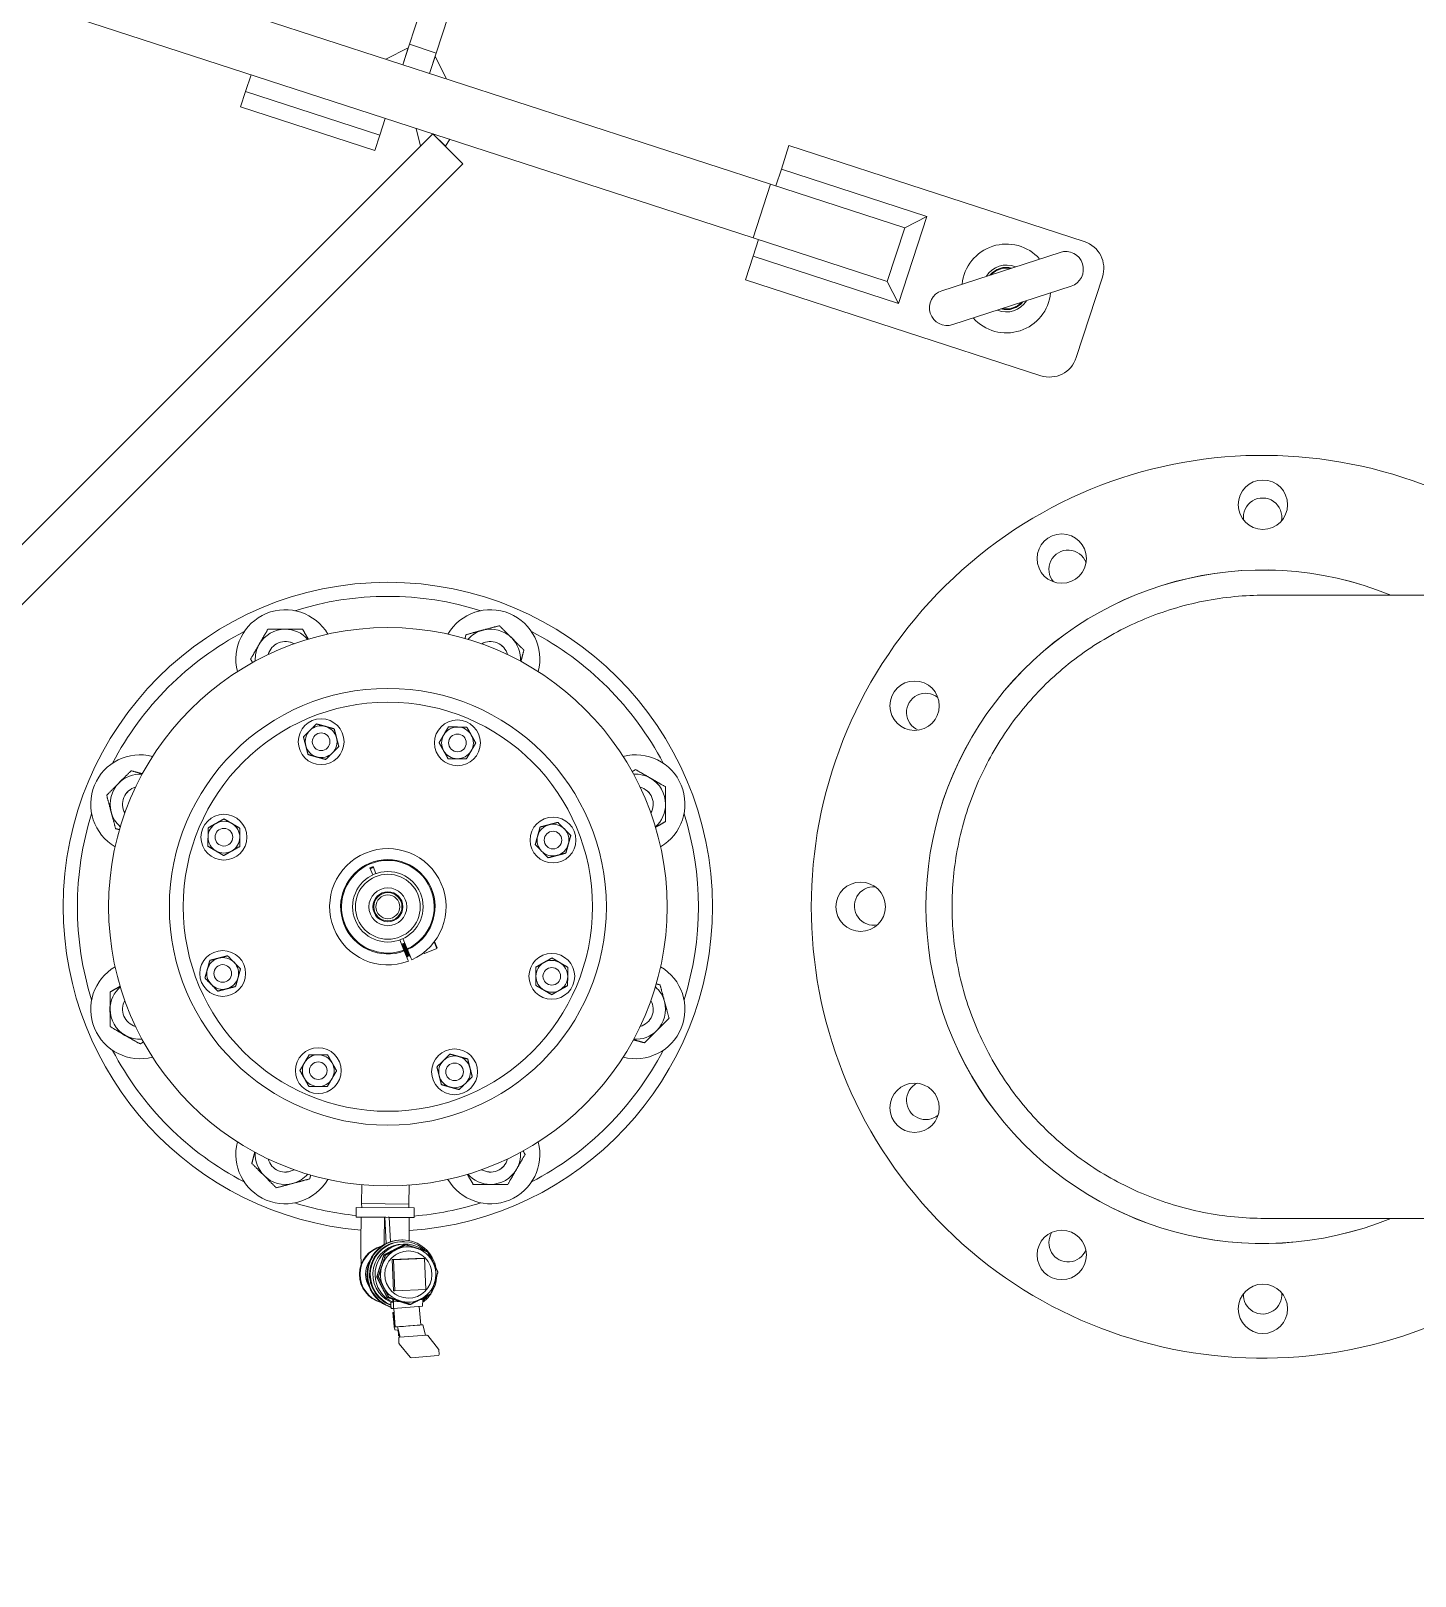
# Model space of a CAD drawing. Header units: inches. Extents: x 20 to 536, y 8 to 344.
# Drawn here: x 102.48 to 127, y 232.46 to 259.85 of the extents above; entities that cross this region are included whole.
import ezdxf

# ---------------------------------------------------------------- set-up
doc = ezdxf.new("R2010")
doc.units = ezdxf.units.IN
doc.header["$LTSCALE"] = 16
doc.header["$MEASUREMENT"] = 0
doc.layers.add('Symbol (ANSI)', color=7, linetype='Continuous', lineweight=25)
doc.layers.add('Visible', color=7, linetype='Continuous', lineweight=18)
doc.styles.add('MEMCOR Medium', font='arial.ttf')
doc.dimstyles.new('Default (ANSI)$7', dxfattribs={"dimscale": 16, "dimtxt": 0.15, "dimasz": 0.098425, "dimexe": 0.125, "dimexo": 0.0625, "dimgap": 0.031496, "dimtad": 0, "dimtih": 1, "dimtoh": 1, "dimdec": 4, "dimrnd": 1e-08, "dimzin": 3, "dimdsep": 46, "dimlunit": 5, "dimtxsty": 'MEMCOR Medium', "dimcen": 0.09, "dimdle": 0.393701, "dimclrd": 256, "dimclre": 256, "dimclrt": 256, "dimadec": 0, "dimazin": 1, "dimtfac": 0.8, "dimtofl": 0, "dimtmove": 0, "dimatfit": 3, "dimfxl": 1, "dimfrac": 1, "dimtolj": 1, "dimtzin": 4, "dimlwd": -1, "dimlwe": -1, "dimarcsym": 0})

msp = doc.modelspace()

# ---------------------------------------------------------------- linework, layer by layer
at = {"layer": 'Visible'}
for p, q in [((115.26904, 256.180255), (91.801644, 263.805274)), ((97.150235, 263.118874), (115.578057, 257.131311)), ((109.180746, 259.609479), (109.835862, 261.625719)), ((110.311391, 261.471211), (109.656275, 259.454971)), ((109.06332, 259.248078), (109.180746, 259.609479)), ((109.656275, 259.454971), (109.180746, 259.609479)), ((108.766115, 259.344646), (109.159888, 259.545283)), ((109.159888, 259.545283), (109.06332, 259.248078)), ((109.656275, 259.454971), (109.538848, 259.093569)), ((109.538848, 259.093569), (109.635416, 259.390774)), ((109.836053, 258.997001), (109.635416, 259.390774)), ((106.376662, 259.069564), (106.280094, 258.772359)), ((106.191251, 258.49893), (106.280094, 258.772359)), ((108.657735, 257.999816), (106.280094, 258.772359)), ((108.568893, 257.726387), (106.191251, 258.49893)), ((108.754303, 258.297021), (108.657735, 257.999816)), ((95.101896, 243.527333), (109.597585, 258.023022)), ((108.657735, 257.999816), (108.568893, 257.726387)), ((109.30038, 258.11959), (109.376614, 257.802052)), ((109.597585, 258.023022), (109.376614, 257.802052)), ((109.597585, 258.023022), (110.127915, 257.492692)), ((109.818556, 257.802052), (109.597585, 258.023022)), ((109.818556, 257.802052), (109.89479, 257.926455)), ((115.76973, 257.397615), (115.904925, 257.813702)), ((115.904925, 257.813702), (121.135736, 256.114109)), ((110.127915, 257.492692), (95.632226, 242.997003)), ((115.578057, 257.131311), (115.26904, 256.180255)), ((117.955698, 256.358769), (115.578057, 257.131311)), ((115.673163, 257.10041), (115.76973, 257.397615)), ((115.76973, 257.397615), (118.349471, 256.559406)), ((117.646681, 255.407712), (117.955698, 256.358769)), ((118.349471, 256.559406), (117.847319, 255.013939)), ((117.955698, 256.358769), (118.349471, 256.559406)), ((115.364146, 256.149353), (115.267578, 255.852148)), ((115.26904, 256.180255), (117.646681, 255.407712)), ((115.132383, 255.436061), (115.267578, 255.852148)), ((117.847319, 255.013939), (115.267578, 255.852148)), ((120.707297, 255.922374), (118.610479, 255.241077)), ((121.456756, 255.484072), (120.99323, 254.057487)), ((120.363194, 253.736467), (115.132383, 255.436061)), ((117.646681, 255.407712), (117.847319, 255.013939)), ((118.805136, 254.641986), (120.901953, 255.323283)), ((129.456477, 249.847441), (124.330137, 249.847441)), ((108.537061, 245.039813), (108.479896, 245.016135)), ((108.479896, 245.016135), (108.532011, 244.890318)), ((108.589176, 244.913997), (108.537061, 245.039813)), ((109.009779, 243.736885), (109.084711, 243.555982)), ((109.141876, 243.57966), (109.066944, 243.760563)), ((109.674836, 243.599545), (109.628319, 243.711846)), ((109.060642, 243.647453), (109.056753, 243.645843)), ((109.068263, 243.675718), (109.064138, 243.67401)), ((109.084711, 243.555982), (109.090455, 243.542114)), ((109.093638, 243.661121), (109.089749, 243.65951)), ((109.090455, 243.542114), (109.155788, 243.384387)), ((109.14762, 243.565792), (109.141876, 243.57966)), ((109.147436, 243.437915), (109.143311, 243.436206)), ((109.212953, 243.408066), (109.14762, 243.565792)), ((109.154821, 243.466082), (109.150932, 243.464471)), ((109.180432, 243.451582), (109.176307, 243.449874)), ((109.438745, 243.516236), (109.447693, 243.494636)), ((109.669424, 243.58648), (109.447693, 243.494636)), ((109.621349, 243.702542), (109.669424, 243.58648)), ((109.674836, 243.599545), (109.669424, 243.58648)), ((109.155788, 243.384387), (109.165359, 243.36128)), ((109.222524, 243.384958), (109.212953, 243.408066)), ((108.334899, 239.064649), (108.33783, 239.400397)), ((109.172171, 239.057342), (109.175101, 239.39309)), ((109.172171, 239.057342), (108.334899, 239.064649)), ((108.336433, 238.996523), (108.334899, 239.064649)), ((109.169448, 238.989253), (109.172171, 239.057342)), ((108.240362, 238.997361), (108.238871, 238.826502)), ((108.238871, 238.826502), (108.744808, 238.822086)), ((108.240362, 238.997361), (109.26552, 238.988415)), ((108.324301, 238.825756), (108.320638, 238.406087)), ((108.735669, 238.402465), (108.739332, 238.822134)), ((108.744808, 238.822086), (108.744821, 238.8236)), ((108.744821, 238.8236), (108.770456, 238.358545)), ((108.84725, 238.390197), (108.823398, 238.822915)), ((108.823481, 238.8214), (109.264029, 238.817555)), ((109.178599, 238.818301), (109.175031, 238.409489)), ((109.26552, 238.988415), (109.264029, 238.817555)), ((124.330137, 238.803441), (129.456477, 238.803441)), ((109.046166, 238.421705), (109.059339, 238.42159)), ((109.061028, 238.390949), (109.074201, 238.390834)), ((109.076607, 238.347171), (109.114532, 238.34684)), ((109.116385, 238.336919), (109.089151, 238.337157)), ((108.755529, 238.152439), (108.728295, 238.152676)), ((108.876201, 238.071602), (109.425745, 238.095392)), ((108.90135, 238.071383), (108.876201, 238.071602)), ((108.899923, 237.520935), (108.876201, 238.071602)), ((108.90135, 238.071383), (109.450893, 238.095173)), ((108.925071, 237.520715), (108.90135, 238.071383)), ((108.959416, 238.173847), (108.962061, 238.1753)), ((109.450893, 238.095173), (109.425745, 238.095392)), ((109.450893, 238.095173), (109.474615, 237.544505)), ((108.630538, 237.76631), (108.603304, 237.766548)), ((108.925071, 237.520715), (108.899923, 237.520935)), ((109.474615, 237.544505), (108.925071, 237.520715)), ((108.953065, 237.446086), (108.955685, 237.444587)), ((108.814629, 237.404723), (108.787395, 237.40496)), ((108.850249, 237.318683), (108.888174, 237.318352)), ((108.856182, 237.208377), (108.851345, 237.269569)), ((108.896894, 237.208022), (108.856182, 237.208377)), ((108.911391, 237.138071), (108.889657, 237.136345)), ((108.911415, 237.137767), (108.893127, 237.136315)), ((108.900601, 237.323921), (108.896894, 237.208022)), ((108.896894, 237.208022), (109.414471, 237.249117)), ((108.897036, 237.369018), (108.900601, 237.323921)), ((108.900601, 237.323921), (109.009101, 237.332536)), ((108.931832, 236.879464), (108.905807, 237.208729)), ((109.199964, 237.279489), (109.17273, 237.279727)), ((109.382825, 236.91511), (109.356787, 237.244537)), ((109.359323, 237.360343), (109.418177, 237.365016)), ((109.414471, 237.249117), (109.418177, 237.365016)), ((109.418177, 237.365016), (109.416245, 237.389458)), ((108.889657, 237.136345), (108.893127, 237.136315)), ((108.9001, 237.004224), (108.889657, 237.136345)), ((108.893127, 237.136315), (108.90357, 237.004194)), ((108.921404, 236.879514), (108.932295, 236.879419)), ((108.932295, 236.879419), (108.970047, 236.87909)), ((108.970047, 236.87909), (109.420113, 236.914825)), ((108.970047, 236.87909), (109.016167, 236.698015)), ((109.420113, 236.914825), (109.382822, 236.91515)), ((109.466233, 236.73375), (109.420113, 236.914825)), ((108.973715, 236.824944), (108.925684, 236.825363)), ((109.006365, 236.696752), (108.973715, 236.824944)), ((108.990649, 236.721144), (108.986373, 236.775246)), ((108.990649, 236.721144), (109.000174, 236.721061)), ((108.996132, 236.594), (108.991584, 236.675611)), ((109.486811, 236.735384), (109.010779, 236.697587)), ((109.699092, 236.486606), (109.504719, 236.727675)), ((109.195099, 236.340987), (109.000726, 236.582056)), ((109.689038, 236.371075), (109.213006, 236.333278)), ((109.708233, 236.393051), (109.703685, 236.474662))]:
    msp.add_line(p, q, dxfattribs=at)
for centre, radius in [((88.801644, 264.323274), 56), ((124.299477, 251.450441), 0.4375), ((120.736977, 250.495872), 0.4375), ((108.799477, 244.325441), 4.946632), ((108.799477, 244.325441), 3.87), ((118.129046, 247.887941), 0.4375), ((108.799477, 244.325441), 3.625), ((107.617593, 247.250706), 0.406), ((110.032234, 247.229634), 0.406), ((107.617593, 247.250706), 0.15625), ((110.032234, 247.229634), 0.15625), ((105.895284, 245.558198), 0.406), ((111.724742, 245.507325), 0.406), ((105.895284, 245.558198), 0.15625), ((111.724742, 245.507325), 0.15625), ((108.799477, 244.325441), 0.625), ((108.799477, 244.325441), 0.575), ((108.799477, 244.325441), 0.335), ((108.799477, 244.325441), 0.265625), ((108.799477, 244.325441), 0.25), ((108.799477, 244.325441), 0.210937), ((117.174477, 244.325441), 0.4375), ((105.874212, 243.143557), 0.406), ((111.70367, 243.092684), 0.406), ((105.874212, 243.143557), 0.15625), ((111.70367, 243.092684), 0.15625), ((107.566721, 241.421248), 0.406), ((109.981361, 241.400176), 0.406), ((107.566721, 241.421248), 0.15625), ((109.981361, 241.400176), 0.15625), ((118.129046, 240.762941), 0.4375), ((120.736977, 238.15501), 0.4375), ((124.299477, 237.200441), 0.4375)]:
    msp.add_circle(centre, radius, dxfattribs=at)
for centre, radius, start, end in [((119.756216, 255.28218), 0.787402, 41.5781785, 174.4218215), ((120.981228, 255.63858), 0.5, 342, 72), ((120.804625, 255.622829), 0.314961, 288, 108), ((119.756216, 255.28218), 0.415343, 67.3158347, 148.6841653), ((119.756216, 255.28218), 0.375, 75.1290349, 140.8709651), ((119.756216, 255.28218), 0.3625, 78.3260756, 137.6739244), ((118.707808, 254.941531), 0.314961, 108, 288), ((119.756216, 255.28218), 0.787402, 221.5781785, 354.4218215), ((119.756216, 255.28218), 0.415343, 247.3158347, 328.6841653), ((119.756216, 255.28218), 0.375, 255.1290349, 320.8709651), ((119.756216, 255.28218), 0.3625, 258.3260756, 317.6739244), ((120.517702, 254.211996), 0.5, 252, 342), ((124.299477, 244.325441), 8, 48.2450634, 311.7549366), ((124.294077, 251.228841), 0.3405, 348.5588584, 188.6493006), ((120.849077, 250.305741), 0.3405, 20.2720284, 220.7746204), ((124.299477, 244.325441), 5.969, 67.6854133, 292.3145867), ((124.299477, 244.325441), 5.968, 67.7088164, 292.2911836), ((108.799477, 244.325441), 5.75, 0, 180), ((108.799477, 244.325441), 5.5, 72.5537874, 107.4462126), ((106.981731, 248.713869), 0.875, 30.3898409, 194.6101591), ((110.617224, 248.713869), 0.875, 345.3898409, 149.6101591), ((108.799477, 244.325441), 5.5, 117.5537874, 152.4462126), ((106.981731, 248.713869), 0.531, 90, 150), ((106.981731, 248.713869), 0.531, 41.2885129, 90), ((110.617224, 248.713869), 0.531, 105, 138.7114871), ((110.617224, 248.713869), 0.531, 45, 105), ((108.799477, 244.325441), 5.5, 27.5537874, 62.4462126), ((106.981731, 248.713869), 0.531, 150, 183.7114871), ((106.981731, 248.713869), 0.312706, 60.0106016, 164.9893984), ((106.981731, 248.713869), 0.3125, 60.0427329, 164.9572671), ((110.617224, 248.713869), 0.312706, 15.0106016, 119.9893984), ((110.617224, 248.713869), 0.3125, 15.0427329, 119.9572671), ((110.617224, 248.713869), 0.531, 356.2885129, 45), ((118.327277, 247.769241), 0.3405, 51.0199201, 247.1540386), ((107.617593, 247.250706), 0.2815, 134.5, 194.5), ((107.617593, 247.250706), 0.2815, 74.5, 134.5), ((107.617593, 247.250706), 0.2815, 14.5, 74.5), ((107.617593, 247.250706), 0.2815, 314.5, 14.5), ((110.032234, 247.229634), 0.2815, 149.5, 209.5), ((110.032234, 247.229634), 0.2815, 89.5, 149.5), ((110.032234, 247.229634), 0.2815, 29.5, 89.5), ((110.032234, 247.229634), 0.2815, 329.5, 29.5), ((104.411049, 246.143187), 0.875, 75.3898409, 239.6101591), ((107.617593, 247.250706), 0.2815, 194.5, 254.5), ((107.617593, 247.250706), 0.2815, 254.5, 314.5), ((110.032234, 247.229634), 0.2815, 209.5, 269.5), ((110.032234, 247.229634), 0.2815, 269.5, 329.5), ((113.187905, 246.143187), 0.875, 300.3898409, 104.6101591), ((104.411049, 246.143187), 0.531, 135, 195), ((104.411049, 246.143187), 0.531, 86.2885129, 135), ((113.187905, 246.143187), 0.531, 60, 93.7114871), ((113.187905, 246.143187), 0.531, 0, 60), ((104.411049, 246.143187), 0.312706, 105.0106016, 209.9893984), ((104.411049, 246.143187), 0.3125, 105.0427329, 209.9572671), ((113.187905, 246.143187), 0.312706, 330.0106016, 74.9893984), ((113.187905, 246.143187), 0.3125, 330.0427329, 74.9572671), ((108.799477, 244.325441), 5.5, 162.5537874, 197.4462126), ((104.411049, 246.143187), 0.531, 195, 228.7114871), ((113.187905, 246.143187), 0.531, 311.2885129, 0), ((108.799477, 244.325441), 5.5, 342.5537874, 17.4462126), ((105.895284, 245.558198), 0.2815, 119.5, 179.5), ((105.895284, 245.558198), 0.2815, 59.5, 119.5), ((105.895284, 245.558198), 0.2815, 359.5, 59.5), ((111.724742, 245.507325), 0.2815, 104.5, 164.5), ((111.724742, 245.507325), 0.2815, 44.5, 104.5), ((111.724742, 245.507325), 0.2815, 344.5, 44.5), ((105.895284, 245.558198), 0.2815, 179.5, 239.5), ((105.895284, 245.558198), 0.2815, 299.5, 359.5), ((108.799477, 244.325441), 1.03125, 294.2191313, 290.7808687), ((111.724742, 245.507325), 0.2815, 164.5, 224.5), ((111.724742, 245.507325), 0.2815, 284.5, 344.5), ((105.895284, 245.558198), 0.2815, 239.5, 299.5), ((108.799386, 244.325661), 0.835863, 294.6211532, 290.3788468), ((108.799386, 244.325661), 0.820863, 294.6599322, 290.3400678), ((111.724742, 245.507325), 0.2815, 224.5, 284.5), ((108.799477, 244.325441), 0.75, 110.1358783, 114.8641217), ((108.799477, 244.325441), 0.74325, 110.1143956, 114.8856044), ((117.404177, 244.338741), 0.3405, 85.0477478, 281.5798881), ((108.799477, 244.325441), 5.75, 180, 265.2395929), ((108.799477, 244.325441), 5.75, 273.7604071, 0), ((104.411049, 242.507695), 0.875, 120.3898409, 284.6101591), ((105.874212, 243.143557), 0.2815, 164.5, 224.5), ((105.874212, 243.143557), 0.2815, 104.5, 164.5), ((105.874212, 243.143557), 0.2815, 44.5, 104.5), ((105.874212, 243.143557), 0.2815, 344.5, 44.5), ((111.70367, 243.092684), 0.2815, 119.5, 179.5), ((111.70367, 243.092684), 0.2815, 59.5, 119.5), ((111.70367, 243.092684), 0.2815, 359.5, 59.5), ((113.187905, 242.507695), 0.875, 255.3898409, 59.6101591), ((104.411049, 242.507695), 0.531, 131.2885129, 180), ((105.874212, 243.143557), 0.2815, 224.5, 284.5), ((105.874212, 243.143557), 0.2815, 284.5, 344.5), ((111.70367, 243.092684), 0.2815, 179.5, 239.5), ((111.70367, 243.092684), 0.2815, 299.5, 359.5), ((113.187905, 242.507695), 0.531, 15, 48.7114871), ((104.411049, 242.507695), 0.312706, 150.0106016, 254.9893984), ((104.411049, 242.507695), 0.3125, 150.0427329, 254.9572671), ((111.70367, 243.092684), 0.2815, 239.5, 299.5), ((113.187905, 242.507695), 0.312706, 285.0106016, 29.9893984), ((113.187905, 242.507695), 0.3125, 285.0427329, 29.9572671), ((113.187905, 242.507695), 0.531, 315, 15), ((104.411049, 242.507695), 0.5365, 171.7888151, 188.2111849), ((104.411049, 242.507695), 0.531, 180, 240), ((104.411049, 242.507695), 0.5365, 231.7888151, 248.2111849), ((113.187905, 242.507695), 0.531, 266.2885129, 315), ((104.411049, 242.507695), 0.531, 240, 273.7114871), ((108.799477, 244.325441), 5.5, 207.5537874, 242.4462126), ((107.566721, 241.421248), 0.2815, 149.5, 209.5), ((107.566721, 241.421248), 0.2815, 89.5, 149.5), ((107.566721, 241.421248), 0.2815, 29.5, 89.5), ((107.566721, 241.421248), 0.2815, 329.5, 29.5), ((109.981361, 241.400176), 0.2815, 134.5, 194.5), ((109.981361, 241.400176), 0.2815, 74.5, 134.5), ((109.981361, 241.400176), 0.2815, 14.5, 74.5), ((108.799477, 244.325441), 5.5, 297.5537874, 332.4462126), ((107.566721, 241.421248), 0.2815, 209.5, 269.5), ((107.566721, 241.421248), 0.2815, 269.5, 329.5), ((109.981361, 241.400176), 0.2815, 194.5, 254.5), ((109.981361, 241.400176), 0.2815, 314.5, 14.5), ((109.981361, 241.400176), 0.2815, 254.5, 314.5), ((118.327177, 240.893841), 0.3405, 116.6775442, 310.2258605), ((106.981731, 239.937013), 0.875, 165.3898409, 329.6101591), ((110.617224, 239.937013), 0.875, 210.3898409, 14.6101591), ((106.981731, 239.937013), 0.531, 176.2885129, 225), ((110.617224, 239.937013), 0.531, 330, 3.7114871), ((106.981731, 239.937013), 0.312706, 195.0106016, 299.9893984), ((106.981731, 239.937013), 0.3125, 195.0427329, 299.9572671), ((110.617224, 239.937013), 0.312706, 240.0106016, 344.9893984), ((110.617224, 239.937013), 0.3125, 240.0427329, 344.9572671), ((110.617224, 239.937013), 0.531, 270, 330), ((106.981731, 239.937013), 0.531, 225, 285), ((106.981731, 239.937013), 0.531, 285, 318.7114871), ((110.617224, 239.937013), 0.531, 221.2885129, 270), ((108.799477, 244.325441), 5.5, 252.5537874, 264.1522887), ((108.799477, 244.325441), 5.5, 274.8477113, 287.4462126), ((120.849077, 238.371941), 0.3405, 147.205916, 338.1383872), ((124.294177, 237.448841), 0.3405, 176.5659873, 5.8786308), ((109.012432, 236.676773), 0.02088, 94.5397165, 183.1897298), ((109.01698, 236.595162), 0.02088, 183.1897298, 218.8791352), ((109.488464, 236.714569), 0.02088, 38.8791352, 94.5397165), ((109.211353, 236.354093), 0.02088, 218.8791352, 274.5397165), ((109.687386, 236.39189), 0.02088, 274.5397165, 3.1897298), ((109.682837, 236.4735), 0.02088, 3.1897298, 38.8791352)]:
    msp.add_arc(centre, radius, start, end, dxfattribs=at)
for centre, major_axis, ratio, start_param, end_param in [((108.755923, 239.334607), (-0.370583, 0.377108), 0.938035992, 2.311275552, 2.46503681), ((108.807165, 237.811267), (0.004473, 0.512579), 0.997957596, 0.24222058, 2.899372073), ((108.81808, 237.811172), (0.004473, 0.512579), 0.997957596, 0.27700066, 2.864591994), ((109.040821, 237.809228), (0.005345, 0.612477), 0.997957596, 0, 2.841115813), ((109.053994, 237.809113), (0.005345, 0.612477), 0.997957596, 4.881967372, 9.100992793), ((109.05595, 237.809096), (0.005078, 0.581853), 0.997957596, 0, 2.791012421), ((109.069123, 237.808981), (0.005078, 0.581853), 0.997957596, 5.501025314, 9.049088825), ((109.07191, 237.808957), (0.004697, 0.538214), 0.997957596, 0, 2.724950481), ((109.109835, 237.808626), (0.004697, 0.538214), 0.997957596, 5.623559358, 9.008135789), ((109.159377, 237.808194), (-0.004276, -0.489981), 0.997957596, 3.622072655, 4.407470818), ((108.746222, 238.402373), (0.001442, 0.165198), 0.063879857, 1.570796327, 1.958074126), ((109.159377, 237.808194), (0.004276, 0.489981), 0.997957596, 5.978267145, 6.763665309), ((109.159377, 237.808194), (0.004276, 0.489981), 0.997957596, 5.192868982, 5.978267145), ((108.82243, 237.811134), (0.003653, 0.418636), 0.997957596, 0.978172469, 2.163420184), ((109.159377, 237.808194), (-0.004276, -0.489981), 0.997957596, 4.407470818, 5.192868982), ((109.069123, 237.808981), (0.005078, 0.581853), 0.997957596, 4.990930053, 5.399289767), ((109.109835, 237.808626), (0.004697, 0.538214), 0.997957596, 5.066909786, 5.321343119), ((109.159377, 237.808194), (0.004276, 0.489981), 0.997957596, 4.407470818, 5.192868982), ((109.053994, 237.809113), (0.005345, 0.612477), 0.997957596, 4.133434275, 4.677934577), ((109.069123, 237.808981), (0.005078, 0.581853), 0.997957596, 4.264316858, 4.547421324), ((109.159377, 237.808194), (-0.004276, -0.489981), 0.997957596, 5.192868982, 5.978267145), ((109.159377, 237.808194), (0.004276, 0.489981), 0.997957596, 3.622072655, 4.407470818), ((109.053994, 237.809113), (0.005345, 0.612477), 0.997957596, 3.785415442, 4.119507873), ((109.069123, 237.808981), (0.005078, 0.581853), 0.997957596, 3.79373722, 4.041400711), ((109.109835, 237.808626), (0.004697, 0.538214), 0.997957596, 3.761285421, 3.931049155), ((109.109835, 237.808626), (0.004697, 0.538214), 0.997957596, 4.348285981, 4.464874302), ((109.159377, 237.808194), (-0.004276, -0.489981), 0.997957596, 5.978267145, 6.763665309), ((108.911555, 237.004124), (0.014193, -0.178759), 0.063633902, 4.706777344, 6.277573671), ((108.911555, 237.004124), (0.009894, -0.124608), 0.063633902, 4.706777344, 6.277573671), ((109.157328, 236.897287), (-0.225497, -0.017823), 0.005600234, 0, 0.063677924), ((109.157328, 236.897287), (-0.225497, -0.017823), 0.005600234, 0.063677925, 3.141592654)]:
    msp.add_ellipse(centre, major_axis=major_axis, ratio=ratio, start_param=start_param, end_param=end_param, dxfattribs=at)
msp.add_ellipse((109.162834, 237.808164), major_axis=(-0.003653, -0.418636), ratio=0.997957596, dxfattribs=at)
for points, knots in [([(124.330137, 249.847441), (124.158881, 249.847441), (123.97969, 249.839432), (123.615424, 249.804466), (123.430351, 249.777502), (123.064005, 249.70485), (122.882654, 249.659146), (122.532649, 249.552395), (122.363993, 249.491354), (122.048077, 249.360657), (121.886171, 249.285006), (121.564185, 249.113985), (121.404108, 249.018608), (121.094599, 248.812053), (120.945101, 248.700829), (120.66364, 248.469101), (120.531674, 248.3486), (120.290454, 248.107578), (120.170018, 247.975918), (119.938381, 247.695097), (119.827185, 247.545932), (119.620657, 247.237089), (119.525281, 247.077346), (119.354253, 246.756), (119.278595, 246.5944), (119.148179, 246.279738), (119.087374, 246.112117), (118.980991, 245.764249), (118.935419, 245.584), (118.862942, 245.21987), (118.836022, 245.035909), (118.801097, 244.673819), (118.793086, 244.49569), (118.793086, 244.155192), (118.801097, 243.977063), (118.836022, 243.614973), (118.862942, 243.431012), (118.935419, 243.066881), (118.980991, 242.886633), (119.087374, 242.538765), (119.148179, 242.371143), (119.278595, 242.056481), (119.354253, 241.894882), (119.525281, 241.573536), (119.620657, 241.413792), (119.827185, 241.10495), (119.938381, 240.955784), (120.170018, 240.674963), (120.290454, 240.543304), (120.531674, 240.302282), (120.66364, 240.181781), (120.945101, 239.950052), (121.094599, 239.838829), (121.404108, 239.632273), (121.564185, 239.536897), (121.886171, 239.365875), (122.048077, 239.290225), (122.363993, 239.159527), (122.532649, 239.098486), (122.882654, 238.991736), (123.064005, 238.946032), (123.430351, 238.873379), (123.615424, 238.846415), (123.97969, 238.811449), (124.158881, 238.803441), (124.330137, 238.803441)], [-58.385351806, -58.385351806, -58.385351806, -58.385351806, -57.080378062, -57.080378062, -55.775404318, -55.775404318, -54.470430573, -54.470430573, -53.165456829, -53.165456829, -51.865269331, -51.865269331, -50.565081833, -50.565081833, -49.264894335, -49.264894335, -47.964706837, -47.964706837, -46.66649812, -46.66649812, -45.368289404, -45.368289404, -44.070080687, -44.070080687, -42.771871971, -42.771871971, -41.474572267, -41.474572267, -40.177272564, -40.177272564, -38.87997286, -38.87997286, -37.582673157, -37.582673157, -36.285373454, -36.285373454, -34.98807375, -34.98807375, -33.690774047, -33.690774047, -32.393474343, -32.393474343, -31.095265627, -31.095265627, -29.79705691, -29.79705691, -28.498848193, -28.498848193, -27.200639477, -27.200639477, -25.900451979, -25.900451979, -24.600264481, -24.600264481, -23.300076983, -23.300076983, -21.999889485, -21.999889485, -20.694915741, -20.694915741, -19.389941996, -19.389941996, -18.084968252, -18.084968252, -16.779994508, -16.779994508, -16.779994508, -16.779994508]), ([(109.147692, 243.438419), (109.147612, 243.437811), (109.147313, 243.437734), (109.145536, 243.439284), (109.142999, 243.44338), (109.135774, 243.456868), (109.131259, 243.465962), (109.120394, 243.488407), (109.114063, 243.501663), (109.100767, 243.529804), (109.093983, 243.544368), (109.08021, 243.57384), (109.073324, 243.588434), (109.063813, 243.608379), (109.060829, 243.614619), (109.058039, 243.620399)], [16.656121358, 16.656121358, 16.656121358, 16.656121358, 16.7087310452, 16.7087310452, 16.8340242797, 16.8340242797, 16.9550490676, 16.9550490676, 17.0804337045, 17.0804337045, 17.2014844263, 17.2014844263, 17.3269591144, 17.3269591144, 17.3891579135, 17.3891579135, 17.3891579135, 17.3891579135]), ([(109.063882, 243.673507), (109.063952, 243.674022), (109.064177, 243.674156), (109.065652, 243.673194), (109.068041, 243.669456), (109.07501, 243.6566), (109.07942, 243.647789), (109.090094, 243.625782), (109.096364, 243.612672), (109.109593, 243.584706), (109.116373, 243.57018), (109.130176, 243.540614), (109.137113, 243.525893), (109.149752, 243.499354), (109.155351, 243.487686), (109.165052, 243.468017), (109.169049, 243.460395), (109.174249, 243.45158), (109.175732, 243.449636), (109.176304, 243.449873)], [16.866424822, 16.866424822, 16.866424822, 16.866424822, 16.9109956, 16.9109956, 17.036494357, 17.036494357, 17.157481491, 17.157481491, 17.283065535, 17.283065535, 17.404098392, 17.404098392, 17.529766532, 17.529766532, 17.650848223, 17.650848223, 17.776599319, 17.776599319, 17.882915352, 17.882915352, 17.882915352, 17.882915352]), ([(109.180685, 243.452085), (109.180576, 243.451256), (109.180063, 243.451418), (109.177501, 243.454547), (109.174654, 243.459413), (109.166861, 243.474308), (109.16204, 243.484165), (109.150726, 243.50764), (109.144336, 243.521061), (109.130977, 243.549411), (109.124177, 243.564058), (109.110484, 243.593287), (109.10373, 243.607565), (109.091577, 243.632974), (109.086291, 243.643964), (109.077288, 243.661875), (109.073712, 243.668478), (109.069738, 243.674726), (109.068722, 243.675908), (109.068268, 243.675721)], [14.671342609, 14.671342609, 14.671342609, 14.671342609, 14.743103255, 14.743103255, 14.866434491, 14.866434491, 14.988738009, 14.988738009, 15.111979549, 15.111979549, 15.233009217, 15.233009217, 15.357726341, 15.357726341, 15.478732009, 15.478732009, 15.603548232, 15.603548232, 15.687829654, 15.687829654, 15.687829654, 15.687829654]), ([(109.093225, 243.535428), (109.099941, 243.52108), (109.106503, 243.507192), (109.118631, 243.481787), (109.124048, 243.470505), (109.133354, 243.451835), (109.137112, 243.444792), (109.141596, 243.437482), (109.142801, 243.435995), (109.143306, 243.436204)], [15.4393405432, 15.4393405432, 15.4393405432, 15.4393405432, 15.5596351425, 15.5596351425, 15.6804374711, 15.6804374711, 15.8054905285, 15.8054905285, 15.8991201742, 15.8991201742, 15.8991201742, 15.8991201742]), ([(108.327254, 237.988728), (108.325595, 238.02313), (108.324239, 238.059838), (108.321584, 238.155972), (108.320644, 238.217708), (108.32018, 238.322376), (108.320273, 238.364231), (108.320638, 238.406087)], [3.9842602886, 3.9842602886, 3.9842602886, 3.9842602886, 4.1949867124, 4.1949867124, 4.5091459778, 4.5091459778, 4.7123889804, 4.7123889804, 4.7123889804, 4.7123889804])]:
    msp.add_open_spline(points, degree=3, knots=knots, dxfattribs=at)
for points, weights in [([(106.521871, 248.979369), (106.593012, 249.102588), (106.675158, 249.244869)], [1, 1.0379548493, 1]), ([(106.675158, 249.244869), (106.83945, 249.244869), (106.981731, 249.244869)], [1, 1.0379548493, 1]), ([(106.981731, 249.244869), (107.124012, 249.244869), (107.288304, 249.244869)], [1, 1.0379548493, 1]), ([(107.288304, 249.244869), (107.342796, 249.150485), (107.390842, 249.067267)], [1, 1.02485998756, 1.01715396614]), ([(110.183664, 249.147428), (110.342358, 249.18995), (110.479791, 249.226775)], [1, 1.0379548493, 1]), ([(110.479791, 249.226775), (110.617224, 249.2636), (110.775917, 249.306122)], [1, 1.0379548493, 1]), ([(110.775917, 249.306122), (110.892089, 249.18995), (110.992697, 249.089342)], [1, 1.0379548493, 1]), ([(106.368585, 248.713869), (106.450731, 248.85615), (106.521871, 248.979369)], [1, 1.0379548493, 1]), ([(110.16552, 249.079713), (110.17435, 249.112667), (110.183664, 249.147428)], [1.01271349609, 1.00807452447, 1]), ([(110.992697, 249.089342), (111.093305, 248.988734), (111.209477, 248.872562)], [1, 1.0379548493, 1]), ([(106.403637, 248.653156), (106.386579, 248.682702), (106.368585, 248.713869)], [1.01271349609, 1.00807452447, 1]), ([(111.209477, 248.872562), (111.18127, 248.767292), (111.156399, 248.674474)], [1, 1.02485998756, 1.01715396614]), ([(107.420287, 247.451486), (107.474086, 247.504354), (107.536208, 247.565401)], [1, 1.0379548493, 1]), ([(107.536208, 247.565401), (107.620137, 247.542125), (107.692821, 247.521968)], [1, 1.0379548493, 1]), ([(107.304367, 247.337571), (107.366489, 247.398618), (107.420287, 247.451486)], [1, 1.0379548493, 1]), ([(107.34506, 247.180224), (107.326174, 247.253249), (107.304367, 247.337571)], [1, 1.0379548493, 1]), ([(107.692821, 247.521968), (107.765505, 247.501811), (107.849434, 247.478535)], [1, 1.0379548493, 1]), ([(107.849434, 247.478535), (107.871241, 247.394213), (107.890127, 247.321188)], [1, 1.0379548493, 1]), ([(107.890127, 247.321188), (107.909013, 247.248163), (107.93082, 247.163841)], [1, 1.0379548493, 1]), ([(109.707198, 247.23247), (109.751403, 247.307515), (109.789685, 247.372506)], [1, 1.0379548493, 1]), ([(109.789685, 247.372506), (109.827968, 247.437496), (109.872173, 247.512541)], [1, 1.0379548493, 1]), ([(109.872173, 247.512541), (109.959266, 247.511781), (110.03469, 247.511123)], [1, 1.0379548493, 1]), ([(110.03469, 247.511123), (110.110115, 247.510465), (110.197208, 247.509705)], [1, 1.0379548493, 1]), ([(110.197208, 247.509705), (110.240097, 247.4339), (110.277239, 247.368251)], [1, 1.0379548493, 1]), ([(110.277239, 247.368251), (110.314381, 247.302602), (110.35727, 247.226797)], [1, 1.0379548493, 1]), ([(107.385753, 247.022877), (107.363945, 247.107199), (107.34506, 247.180224)], [1, 1.0379548493, 1]), ([(107.542366, 246.979444), (107.469681, 246.999601), (107.385753, 247.022877)], [1, 1.0379548493, 1]), ([(107.814899, 247.049926), (107.761101, 246.997058), (107.698979, 246.936011)], [1, 1.0379548493, 1]), ([(107.93082, 247.163841), (107.868698, 247.102794), (107.814899, 247.049926)], [1, 1.0379548493, 1]), ([(109.787229, 247.091016), (109.750086, 247.156665), (109.707198, 247.23247)], [1, 1.0379548493, 1]), ([(109.86726, 246.949563), (109.824371, 247.025367), (109.787229, 247.091016)], [1, 1.0379548493, 1]), ([(110.274783, 247.086762), (110.2365, 247.021771), (110.192295, 246.946726)], [1, 1.0379548493, 1]), ([(110.35727, 247.226797), (110.313065, 247.151752), (110.274783, 247.086762)], [1, 1.0379548493, 1]), ([(104.035576, 246.518661), (104.136184, 246.619269), (104.252356, 246.735441)], [1, 1.0379548493, 1]), ([(104.252356, 246.735441), (104.357626, 246.707233), (104.450444, 246.682363)], [1, 1.02485998756, 1.01715396614]), ([(107.698979, 246.936011), (107.61505, 246.959287), (107.542366, 246.979444)], [1, 1.0379548493, 1]), ([(110.029777, 246.948144), (109.954353, 246.948803), (109.86726, 246.949563)], [1, 1.0379548493, 1]), ([(110.192295, 246.946726), (110.105202, 246.947486), (110.029777, 246.948144)], [1, 1.0379548493, 1]), ([(113.127193, 246.721281), (113.156739, 246.738339), (113.187905, 246.756333)], [1.01271349609, 1.00807452447, 1]), ([(113.187905, 246.756333), (113.330186, 246.674187), (113.453405, 246.603047)], [1, 1.0379548493, 1]), ([(103.818796, 246.301881), (103.934968, 246.418053), (104.035576, 246.518661)], [1, 1.0379548493, 1]), ([(113.453405, 246.603047), (113.576624, 246.531906), (113.718905, 246.44976)], [1, 1.0379548493, 1]), ([(113.718905, 246.44976), (113.718905, 246.285468), (113.718905, 246.143187)], [1, 1.0379548493, 1]), ([(103.898143, 246.005754), (103.861318, 246.143187), (103.818796, 246.301881)], [1, 1.0379548493, 1]), ([(103.97749, 245.709627), (103.934968, 245.868321), (103.898143, 246.005754)], [1, 1.0379548493, 1]), ([(113.718905, 246.143187), (113.718905, 246.000906), (113.718905, 245.836614)], [1, 1.0379548493, 1]), ([(104.045205, 245.691483), (104.012251, 245.700313), (103.97749, 245.709627)], [1.01271349609, 1.00807452447, 1]), ([(105.613795, 245.560654), (105.614453, 245.636079), (105.615213, 245.723172)], [1, 1.0379548493, 1]), ([(105.615213, 245.723172), (105.691018, 245.76606), (105.756667, 245.803203)], [1, 1.0379548493, 1]), ([(105.756667, 245.803203), (105.822316, 245.840345), (105.898121, 245.883233)], [1, 1.0379548493, 1]), ([(105.898121, 245.883233), (105.973166, 245.839029), (106.038156, 245.800746)], [1, 1.0379548493, 1]), ([(106.038156, 245.800746), (106.103147, 245.762464), (106.178192, 245.718259)], [1, 1.0379548493, 1]), ([(106.178192, 245.718259), (106.177432, 245.631166), (106.176774, 245.555741)], [1, 1.0379548493, 1]), ([(111.45348, 245.582552), (111.473638, 245.655237), (111.496913, 245.739165)], [1, 1.0379548493, 1]), ([(111.496913, 245.739165), (111.581235, 245.760973), (111.65426, 245.779858)], [1, 1.0379548493, 1]), ([(111.65426, 245.779858), (111.727285, 245.798744), (111.811608, 245.820551)], [1, 1.0379548493, 1]), ([(111.811608, 245.820551), (111.872654, 245.758429), (111.925522, 245.704631)], [1, 1.0379548493, 1]), ([(111.925522, 245.704631), (111.97839, 245.650832), (112.039437, 245.58871)], [1, 1.0379548493, 1]), ([(113.718905, 245.836614), (113.624522, 245.782122), (113.541304, 245.734076)], [1, 1.02485998756, 1.01715396614]), ([(105.612377, 245.398136), (105.613137, 245.485229), (105.613795, 245.560654)], [1, 1.0379548493, 1]), ([(105.752412, 245.315649), (105.687422, 245.353931), (105.612377, 245.398136)], [1, 1.0379548493, 1]), ([(106.175355, 245.393223), (106.099551, 245.350335), (106.033902, 245.313192)], [1, 1.0379548493, 1]), ([(106.176774, 245.555741), (106.176115, 245.480316), (106.175355, 245.393223)], [1, 1.0379548493, 1]), ([(111.410048, 245.425939), (111.433323, 245.509868), (111.45348, 245.582552)], [1, 1.0379548493, 1]), ([(111.523962, 245.310019), (111.471094, 245.363817), (111.410048, 245.425939)], [1, 1.0379548493, 1]), ([(111.996004, 245.432097), (111.975847, 245.359413), (111.952572, 245.275484)], [1, 1.0379548493, 1]), ([(112.039437, 245.58871), (112.016161, 245.504781), (111.996004, 245.432097)], [1, 1.0379548493, 1]), ([(105.892448, 245.233162), (105.817403, 245.277366), (105.752412, 245.315649)], [1, 1.0379548493, 1]), ([(106.033902, 245.313192), (105.968253, 245.27605), (105.892448, 245.233162)], [1, 1.0379548493, 1]), ([(111.637877, 245.194098), (111.57683, 245.25622), (111.523962, 245.310019)], [1, 1.0379548493, 1]), ([(111.795224, 245.234791), (111.722199, 245.215905), (111.637877, 245.194098)], [1, 1.0379548493, 1]), ([(111.952572, 245.275484), (111.868249, 245.253677), (111.795224, 245.234791)], [1, 1.0379548493, 1]), ([(105.80373, 243.416091), (105.876755, 243.434976), (105.961078, 243.456783)], [1, 1.0379548493, 1]), ([(105.961078, 243.456783), (106.022124, 243.394662), (106.074992, 243.340863)], [1, 1.0379548493, 1]), ([(105.559518, 243.062171), (105.582793, 243.1461), (105.60295, 243.218785)], [1, 1.0379548493, 1]), ([(105.60295, 243.218785), (105.623107, 243.291469), (105.646383, 243.375398)], [1, 1.0379548493, 1]), ([(105.646383, 243.375398), (105.730705, 243.397205), (105.80373, 243.416091)], [1, 1.0379548493, 1]), ([(106.074992, 243.340863), (106.12786, 243.287064), (106.188907, 243.224943)], [1, 1.0379548493, 1]), ([(106.188907, 243.224943), (106.165631, 243.141014), (106.145474, 243.068329)], [1, 1.0379548493, 1]), ([(111.422181, 243.095141), (111.422839, 243.170565), (111.423599, 243.257659)], [1, 1.0379548493, 1]), ([(111.423599, 243.257659), (111.499404, 243.300547), (111.565053, 243.337689)], [1, 1.0379548493, 1]), ([(111.565053, 243.337689), (111.630702, 243.374832), (111.706507, 243.41772)], [1, 1.0379548493, 1]), ([(111.706507, 243.41772), (111.781551, 243.373515), (111.846542, 243.335233)], [1, 1.0379548493, 1]), ([(111.846542, 243.335233), (111.911533, 243.29695), (111.986578, 243.252745)], [1, 1.0379548493, 1]), ([(111.986578, 243.252745), (111.985818, 243.165652), (111.985159, 243.090228)], [1, 1.0379548493, 1]), ([(103.880049, 242.814267), (103.974433, 242.86876), (104.057651, 242.916806)], [1, 1.02485998756, 1.01715396614]), ([(105.673432, 242.946251), (105.620564, 243.00005), (105.559518, 243.062171)], [1, 1.0379548493, 1]), ([(105.787347, 242.830331), (105.7263, 242.892452), (105.673432, 242.946251)], [1, 1.0379548493, 1]), ([(106.102041, 242.911716), (106.017719, 242.889909), (105.944694, 242.871023)], [1, 1.0379548493, 1]), ([(106.145474, 243.068329), (106.125317, 242.995645), (106.102041, 242.911716)], [1, 1.0379548493, 1]), ([(111.420763, 242.932623), (111.421523, 243.019716), (111.422181, 243.095141)], [1, 1.0379548493, 1]), ([(111.560798, 242.850135), (111.495807, 242.888418), (111.420763, 242.932623)], [1, 1.0379548493, 1]), ([(111.983741, 242.92771), (111.907936, 242.884821), (111.842287, 242.847679)], [1, 1.0379548493, 1]), ([(111.985159, 243.090228), (111.984501, 243.014803), (111.983741, 242.92771)], [1, 1.0379548493, 1]), ([(113.553749, 242.959399), (113.586703, 242.950568), (113.621465, 242.941254)], [1.01271349609, 1.00807452447, 1]), ([(113.621465, 242.941254), (113.663987, 242.78256), (113.700812, 242.645127)], [1, 1.0379548493, 1]), ([(103.880049, 242.507695), (103.880049, 242.649976), (103.880049, 242.814267)], [1, 1.0379548493, 1]), ([(105.944694, 242.871023), (105.871669, 242.852138), (105.787347, 242.830331)], [1, 1.0379548493, 1]), ([(111.700834, 242.767648), (111.625789, 242.811853), (111.560798, 242.850135)], [1, 1.0379548493, 1]), ([(111.842287, 242.847679), (111.776638, 242.810537), (111.700834, 242.767648)], [1, 1.0379548493, 1]), ([(113.700812, 242.645127), (113.737637, 242.507695), (113.780159, 242.349001)], [1, 1.0379548493, 1]), ([(103.880049, 242.201122), (103.880049, 242.365413), (103.880049, 242.507695)], [1, 1.0379548493, 1]), ([(113.780159, 242.349001), (113.663987, 242.232829), (113.563379, 242.132221)], [1, 1.0379548493, 1]), ([(104.145549, 242.047835), (104.02233, 242.118976), (103.880049, 242.201122)], [1, 1.0379548493, 1]), ([(113.563379, 242.132221), (113.462771, 242.031613), (113.346599, 241.915441)], [1, 1.0379548493, 1]), ([(104.411049, 241.894549), (104.268768, 241.976695), (104.145549, 242.047835)], [1, 1.0379548493, 1]), ([(104.471762, 241.929601), (104.442216, 241.912542), (104.411049, 241.894549)], [1.01271349609, 1.00807452447, 1]), ([(113.346599, 241.915441), (113.241328, 241.943648), (113.148511, 241.968519)], [1, 1.02485998756, 1.01715396614]), ([(107.241685, 241.424085), (107.285889, 241.499129), (107.324172, 241.56412)], [1, 1.0379548493, 1]), ([(107.324172, 241.56412), (107.362454, 241.629111), (107.406659, 241.704156)], [1, 1.0379548493, 1]), ([(107.406659, 241.704156), (107.493752, 241.703395), (107.569177, 241.702737)], [1, 1.0379548493, 1]), ([(107.569177, 241.702737), (107.644602, 241.702079), (107.731695, 241.701319)], [1, 1.0379548493, 1]), ([(107.731695, 241.701319), (107.774583, 241.625514), (107.811726, 241.559865)], [1, 1.0379548493, 1]), ([(107.811726, 241.559865), (107.848868, 241.494216), (107.891756, 241.418411)], [1, 1.0379548493, 1]), ([(109.668135, 241.487041), (109.730256, 241.548088), (109.784055, 241.600956)], [1, 1.0379548493, 1]), ([(109.784055, 241.600956), (109.837854, 241.653824), (109.899975, 241.71487)], [1, 1.0379548493, 1]), ([(109.899975, 241.71487), (109.983904, 241.691595), (110.056589, 241.671438)], [1, 1.0379548493, 1]), ([(110.056589, 241.671438), (110.129273, 241.651281), (110.213202, 241.628005)], [1, 1.0379548493, 1]), ([(110.213202, 241.628005), (110.235009, 241.543683), (110.253895, 241.470658)], [1, 1.0379548493, 1]), ([(107.321715, 241.282631), (107.284573, 241.34828), (107.241685, 241.424085)], [1, 1.0379548493, 1]), ([(107.401746, 241.141177), (107.358858, 241.216982), (107.321715, 241.282631)], [1, 1.0379548493, 1]), ([(107.809269, 241.278376), (107.770987, 241.213385), (107.726782, 241.13834)], [1, 1.0379548493, 1]), ([(107.891756, 241.418411), (107.847552, 241.343367), (107.809269, 241.278376)], [1, 1.0379548493, 1]), ([(109.708827, 241.329694), (109.689942, 241.402719), (109.668135, 241.487041)], [1, 1.0379548493, 1]), ([(109.74952, 241.172346), (109.727713, 241.256669), (109.708827, 241.329694)], [1, 1.0379548493, 1]), ([(110.294587, 241.31331), (110.232466, 241.252264), (110.178667, 241.199396)], [1, 1.0379548493, 1]), ([(110.253895, 241.470658), (110.27278, 241.397633), (110.294587, 241.31331)], [1, 1.0379548493, 1]), ([(107.564264, 241.139759), (107.488839, 241.140417), (107.401746, 241.141177)], [1, 1.0379548493, 1]), ([(107.726782, 241.13834), (107.639689, 241.1391), (107.564264, 241.139759)], [1, 1.0379548493, 1]), ([(109.906133, 241.128914), (109.833449, 241.149071), (109.74952, 241.172346)], [1, 1.0379548493, 1]), ([(110.062747, 241.085481), (109.978818, 241.108757), (109.906133, 241.128914)], [1, 1.0379548493, 1]), ([(110.178667, 241.199396), (110.124868, 241.146528), (110.062747, 241.085481)], [1, 1.0379548493, 1]), ([(106.389477, 239.778319), (106.417685, 239.88359), (106.442555, 239.976408)], [1, 1.02485998756, 1.01715396614]), ([(111.23037, 239.937013), (111.148224, 239.794732), (111.077083, 239.671513)], [1, 1.0379548493, 1]), ([(111.195317, 239.997725), (111.212376, 239.968179), (111.23037, 239.937013)], [1.01271349609, 1.00807452447, 1]), ([(106.606257, 239.561539), (106.505649, 239.662147), (106.389477, 239.778319)], [1, 1.0379548493, 1]), ([(111.077083, 239.671513), (111.005943, 239.548294), (110.923797, 239.406013)], [1, 1.0379548493, 1]), ([(106.823037, 239.344759), (106.706865, 239.460931), (106.606257, 239.561539)], [1, 1.0379548493, 1]), ([(107.119164, 239.424106), (106.981731, 239.387281), (106.823037, 239.344759)], [1, 1.0379548493, 1]), ([(107.415291, 239.503453), (107.256597, 239.460931), (107.119164, 239.424106)], [1, 1.0379548493, 1]), ([(107.433435, 239.571169), (107.424605, 239.538215), (107.415291, 239.503453)], [1.01271349609, 1.00807452447, 1]), ([(110.310651, 239.406013), (110.256158, 239.500396), (110.208112, 239.583614)], [1, 1.02485998756, 1.01715396614]), ([(110.617224, 239.406013), (110.474943, 239.406013), (110.310651, 239.406013)], [1, 1.0379548493, 1]), ([(110.923797, 239.406013), (110.759505, 239.406013), (110.617224, 239.406013)], [1, 1.0379548493, 1]), ([(108.907521, 238.244927), (108.820876, 238.200632), (108.728295, 238.152676)], [1, 1.0562990584, 1.07162109099]), ([(108.755529, 238.152439), (108.850515, 238.200373), (108.93716, 238.244668)], [1.07162109099, 1.0562990584, 1]), ([(109.089151, 238.337157), (108.994165, 238.289222), (108.907521, 238.244927)], [1.07162109099, 1.0562990584, 1]), ([(108.93716, 238.244668), (109.023804, 238.288964), (109.116385, 238.336919)], [1, 1.0562990584, 1.07162109099]), ([(109.116385, 238.336919), (109.217733, 238.304361), (109.310255, 238.274292)], [1.07162109099, 1.0562990584, 1]), ([(109.310255, 238.274292), (109.402778, 238.244222), (109.50172, 238.211686)], [1, 1.0562990584, 1.07162109099]), ([(108.664597, 237.959623), (108.634586, 237.86691), (108.603304, 237.766548)], [1, 1.0562990584, 1.07162109099]), ([(108.630538, 237.76631), (108.664225, 237.866651), (108.694236, 237.959364)], [1.07162109099, 1.0562990584, 1]), ([(108.728295, 238.152676), (108.694609, 238.052335), (108.664597, 237.959623)], [1.07162109099, 1.0562990584, 1]), ([(108.694236, 237.959364), (108.724248, 238.052077), (108.755529, 238.152439)], [1, 1.0562990584, 1.07162109099]), ([(109.50172, 238.211686), (109.550767, 238.117702), (109.594968, 238.030881)], [1.07162109099, 1.0562990584, 1]), ([(109.594968, 238.030881), (109.63917, 237.944061), (109.685811, 237.850098)], [1, 1.0562990584, 1.07162109099]), ([(108.603304, 237.766548), (108.649945, 237.672585), (108.694147, 237.585765)], [1.07162109099, 1.0562990584, 1]), ([(108.723786, 237.585506), (108.679584, 237.672326), (108.630538, 237.76631)], [1, 1.0562990584, 1.07162109099]), ([(109.685811, 237.850098), (109.65453, 237.749736), (109.624518, 237.657023)], [1.07162109099, 1.0562990584, 1]), ([(108.694147, 237.585765), (108.738349, 237.498944), (108.787395, 237.40496)], [1, 1.0562990584, 1.07162109099]), ([(108.814629, 237.404723), (108.767988, 237.498686), (108.723786, 237.585506)], [1.07162109099, 1.0562990584, 1]), ([(109.56082, 237.46397), (109.468239, 237.416014), (109.381595, 237.371719)], [1.07162109099, 1.0562990584, 1]), ([(109.624518, 237.657023), (109.594507, 237.564311), (109.56082, 237.46397)], [1, 1.0562990584, 1.07162109099]), ([(108.787395, 237.40496), (108.886338, 237.372424), (108.97886, 237.342354)], [1.07162109099, 1.0562990584, 1]), ([(109.008499, 237.342096), (108.915977, 237.372165), (108.814629, 237.404723)], [1, 1.0562990584, 1.07162109099]), ([(108.851345, 237.269569), (108.850791, 237.295083), (108.850249, 237.318683)], [1, 1.0009720909, 1.00000480453]), ([(108.888174, 237.318352), (108.888679, 237.34618), (108.889065, 237.371623)], [1, 1.00221103609, 1.00172049145]), ([(108.97886, 237.342354), (109.071382, 237.312285), (109.17273, 237.279727)], [1, 1.0562990584, 1.07162109099]), ([(109.199964, 237.279489), (109.101021, 237.312026), (109.008499, 237.342096)], [1.07162109099, 1.0562990584, 1]), ([(109.381595, 237.371719), (109.29495, 237.327424), (109.199964, 237.279489)], [1, 1.0562990584, 1.07162109099])]:
    msp.add_rational_spline(points, weights, degree=2, dxfattribs=at)
for points in [[(109.043195, 243.65621), (109.047853, 243.652647), (109.052512, 243.649084), (109.057171, 243.645523)], [(109.060407, 243.647356), (109.061571, 243.656074), (109.062732, 243.664792), (109.063891, 243.67351)], [(109.068791, 243.67554), (109.075914, 243.670088), (109.083039, 243.664638), (109.090167, 243.659191)], [(109.093402, 243.661023), (109.094567, 243.669741), (109.095728, 243.678459), (109.096887, 243.687178)], [(109.096881, 243.687175), (109.096919, 243.687455), (109.097003, 243.687623), (109.097132, 243.687677)], [(109.142783, 243.436385), (109.13862, 243.439572), (109.134456, 243.442758), (109.130291, 243.445943)], [(109.151168, 243.464569), (109.150003, 243.455851), (109.148842, 243.447133), (109.147683, 243.438415)], [(109.175779, 243.450053), (109.168655, 243.455504), (109.16153, 243.460955), (109.154403, 243.466402)], [(109.184096, 243.477732), (109.182954, 243.469183), (109.181815, 243.460632), (109.180678, 243.452082)]]:
    msp.add_open_spline(points, degree=3, dxfattribs=at)
for points, weights, knots in [([(109.057171, 243.645523), (109.060349, 243.643095), (109.072053, 243.619906), (109.085526, 243.593212), (109.103725, 243.555108), (109.121924, 243.517004), (109.135397, 243.490311), (109.14887, 243.463617), (109.150932, 243.464471)], [0.983633679554, 0.933205198033, 1, 0.923879532511, 1, 0.923879532511, 1, 0.923879532511, 1], [0.50080599955, 0.50080599955, 0.50080599955, 0.50657894737, 0.50657894737, 0.51315789474, 0.51315789474, 0.51973684211, 0.51973684211, 0.52631578947, 0.52631578947, 0.52631578947]), ([(109.060642, 243.647453), (109.062704, 243.648308), (109.076177, 243.621614), (109.08965, 243.594921), (109.107849, 243.556817), (109.126049, 243.518713), (109.139521, 243.492019), (109.151226, 243.46883), (109.154403, 243.466402)], [1, 0.923879532511, 1, 0.923879532511, 1, 0.923879532511, 1, 0.933205198033, 0.983633679554], [0.5, 0.5, 0.5, 0.50657894737, 0.50657894737, 0.51315789474, 0.51315789474, 0.51973684211, 0.51973684211, 0.52550978992, 0.52550978992, 0.52550978992]), ([(109.090167, 243.659191), (109.093344, 243.656762), (109.105048, 243.633573), (109.118521, 243.60688), (109.136721, 243.568776), (109.15492, 243.530671), (109.168393, 243.503978), (109.181866, 243.477285), (109.183928, 243.478139)], [0.983633679554, 0.933205198033, 1, 0.923879532511, 1, 0.923879532511, 1, 0.923879532511, 1], [0.5534375785, 0.5534375785, 0.5534375785, 0.55921052632, 0.55921052632, 0.56578947368, 0.56578947368, 0.57236842105, 0.57236842105, 0.57894736842, 0.57894736842, 0.57894736842]), ([(109.093638, 243.661121), (109.0957, 243.661975), (109.109173, 243.635281), (109.122646, 243.608588), (109.140845, 243.570484), (109.159044, 243.53238), (109.172517, 243.505686)], [1, 0.923879532511, 1, 0.923879532511, 1, 0.923879532511, 1], [0.55263157895, 0.55263157895, 0.55263157895, 0.55921052632, 0.55921052632, 0.56578947368, 0.56578947368, 0.57236842105, 0.57236842105, 0.57236842105])]:
    msp.add_rational_spline(points, weights, degree=2, knots=knots, dxfattribs=at)

# ---------------------------------------------------------------- leaders
at = {"layer": 'Symbol (ANSI)', "annotation_type": 0, "has_hookline": 1, "hookline_direction": 0, "text_width": 45.193999}
msp.add_leader([(97.527248, 256.103351), (134.179115, 311.703794), (135.753918, 311.703794)], dimstyle='Default (ANSI)$7', override={"dimtad": 0}, dxfattribs=at)

doc.saveas('drawing.dxf')
